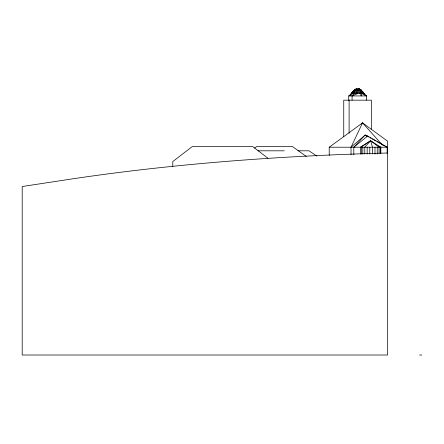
<?xml version="1.0" encoding="UTF-8"?>
<svg xmlns="http://www.w3.org/2000/svg" width="444" height="444" viewBox="0 0 444 444"><rect width="100%" height="100%" fill="white"/><g stroke="black" fill="none" stroke-linecap="round" stroke-linejoin="round"><path stroke-width="0.67" d="M357.681 88.989L357.603 93.584L352.081 95.932L352.081 100.178M355.916 93.584L357.281 88.989M351.038 154.767L351.038 147.219L362.543 122.871L387.573 141.164L387.573 355.011L22.2 355.011L22.2 186.524L74.586 178.544C178.249 163.27 282.861 155.7 387.573 153.013M359.64 89.599L358.813 88.989L359.984 89.91L362.265 93.584L361.127 95.932L360.361 92.18L358.458 88.989M351.154 93.584L364.258 93.584L360.983 89.91L359.246 88.989L356.166 88.989C353.269 90.304 351.243 93.079 349.994 95.932C351.581 93.279 353.269 90.299 356.21 88.989C352.974 90.41 351.698 94.106 348.729 95.932L348.729 100.178M353.002 93.584L355.355 89.91L356.599 88.989M361.632 123.887L362.543 122.871L382.539 145.194M353.818 154.767L353.818 147.219L365.118 135.048L367.693 136.014L387.14 147.219L387.14 153.38M356.915 88.989C354.817 90.987 354.739 94.328 352.081 95.932L351.981 93.584L354.845 89.91L356.36 88.989L354.895 89.91M351.038 147.219L365.118 135.048L368.692 137.018M353.818 147.219L367.693 136.014M329.22 155.433L329.22 147.219L362.543 122.871M254.54 148.096L256.771 146.514L292.391 146.514L306.266 156.41M349.85 95.149L348.729 95.932L366.417 95.932L366.417 100.178M360.589 154.068L360.589 147.219L370.635 140.737L380.713 147.219L378.282 146.043M360.589 147.219L370.635 140.737L379.037 147.219L379.037 153.38M354.429 89.91L360.983 89.91M352.247 92.18L363.164 92.18M329.22 147.219L387.14 147.219L377.023 141.625M257.936 150.81L284.282 150.81M297.996 150.81L308.98 150.81L316.916 156.122M419.652 355.011L421.8 355.011M359.202 88.989L360.883 89.91L364.058 93.584M359.19 88.989L360.855 89.91L366.417 95.932L362.265 93.584M369.88 137.679L371.073 138.339M372.261 138.994L375.829 140.97M359.052 88.989C362.176 90.57 363.07 94.517 366.417 95.932M359.03 88.989L360.517 89.91M365.118 135.048L366.866 136.153M267.899 158.214L252.658 146.514L192.369 146.514L172.777 161.561L172.777 166.361M358.08 88.989L359.301 93.584M380.835 147.219L380.835 153.38M380.264 147.219L380.264 153.38M377.239 147.219L377.239 154.068M374.991 147.219L374.991 154.068M372.449 154.068L372.449 147.219L370.635 140.737L364.807 147.219L364.807 154.068M371.4 129.099L371.4 100.178L343.745 100.178L343.745 136.674M369.785 147.219L369.785 154.068M367.177 147.219L367.177 154.068M362.837 147.219L362.837 154.068M361.399 147.219L361.399 154.068M349.101 100.178L349.101 133.228"/></g></svg>
